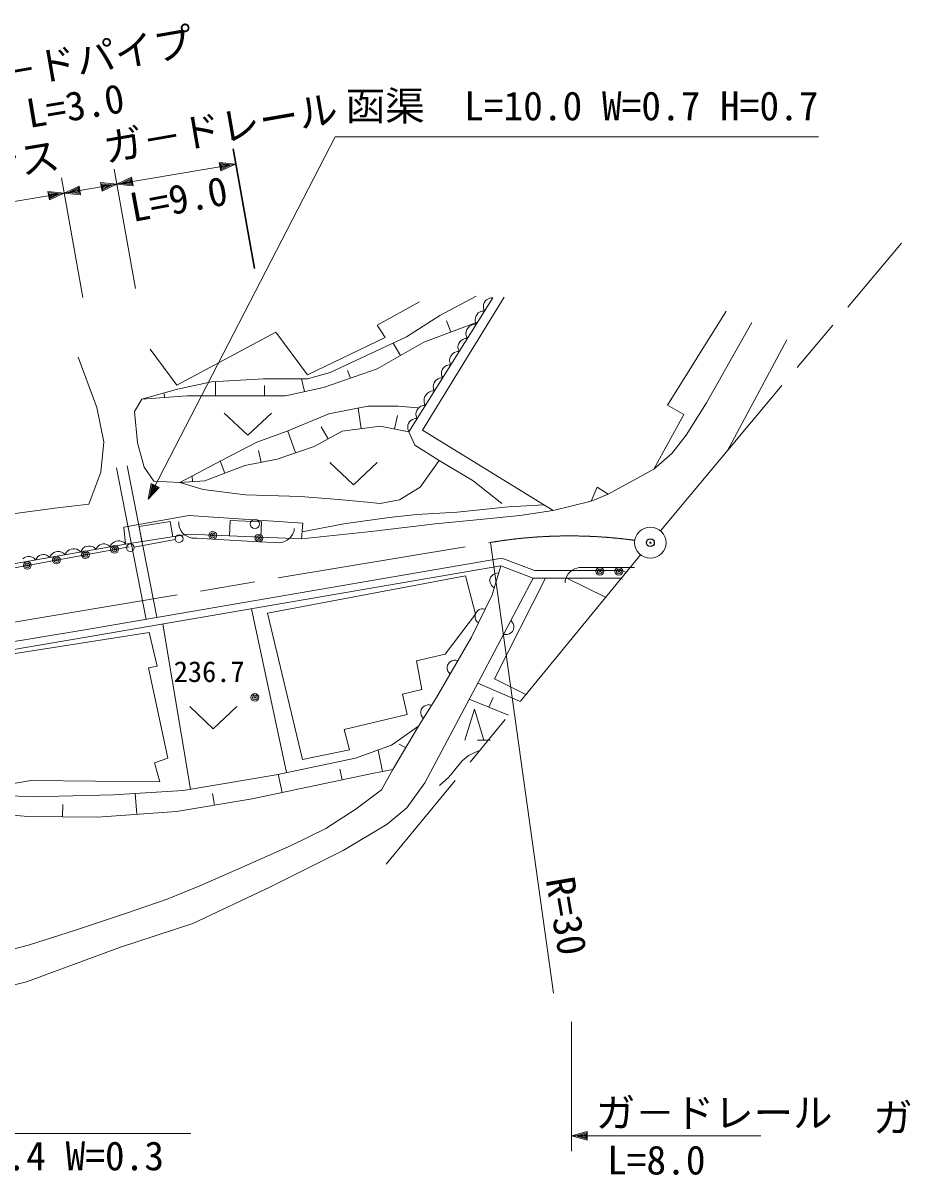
# Model space of a CAD drawing. Units: millimetres, scale not verified. Extents: x 40000 to 680000, y 20000 to 380000.
# Drawn here: x 224825 to 280942, y 245436 to 318436 of the extents above; entities that cross this region are included whole.
import ezdxf
from ezdxf.enums import TextEntityAlignment as Align

# ---------------------------------------------------------------- set-up
doc = ezdxf.new("R2010")
doc.units = ezdxf.units.MM
doc.header["$LTSCALE"] = 1000
doc.header["$PDMODE"] = 32
doc.header["$PDSIZE"] = 500
doc.linetypes.add('CHAIN', pattern=[18.5, 12, -1.5, 3.5, -1.5])
for name, color, linetype, lineweight in [('M-BGD', 7, 'Continuous', 13), ('M-BMK', 2, 'CHAIN', 13), ('M-BMK-SRVR', 3, 'Continuous', 13), ('M-STR-HTXT', 7, 'Continuous', 13)]:
    doc.layers.add(name, color=color, linetype=linetype, lineweight=lineweight)
doc.layers.add('M-OTRS', color=6, linetype='Continuous')
doc.styles.add('ＭＳ ゴシック', font='')
doc.styles.get('ＭＳ ゴシック').set_extended_font_data('MS Gothic')

msp = doc.modelspace()

# ---------------------------------------------------------------- linework, layer by layer
at = {"layer": 'M-BGD'}
for p, q in [((254591, 301017), (249265, 292530)), ((255308, 301054), (250134, 292641)), ((251229, 299910), (253533, 301128)), ((254106, 300804), (254044, 300705)), ((254186, 300894), (254106, 300804)), ((254299, 300963), (254186, 300894)), ((254392, 300999), (254299, 300963)), ((254474, 301018), (254392, 300999)), ((254591, 301017), (254474, 301018)), ((247264, 299283), (249945, 300759)), ((253664, 300063), (253585, 299973)), ((253778, 300132), (253664, 300063)), ((253871, 300168), (253778, 300132)), ((253953, 300187), (253871, 300168)), ((254069, 300186), (253953, 300187)), ((253998, 300595), (253986, 300465)), ((253986, 300465), (253996, 300367)), ((253996, 300367), (254016, 300287)), ((254044, 300705), (253998, 300595)), ((254016, 300287), (254069, 300186)), ((265657, 294228), (269358, 300169)), ((249114, 298545), (251229, 299910)), ((253647, 299504), (250210, 298213)), ((251928, 298859), (251650, 299564)), ((253329, 299335), (253227, 299296)), ((253420, 299356), (253329, 299335)), ((253548, 299355), (253420, 299356)), ((253477, 299764), (253465, 299633)), ((253465, 299633), (253474, 299536)), ((253474, 299536), (253494, 299456)), ((253522, 299874), (253477, 299764)), ((253494, 299456), (253548, 299355)), ((253585, 299973), (253522, 299874)), ((268118, 294375), (270989, 299468)), ((234573, 295482), (240843, 298840)), ((240843, 298840), (242845, 296147)), ((247755, 298508), (247264, 299283)), ((252896, 298890), (252883, 298747)), ((252883, 298747), (252893, 298640)), ((252893, 298640), (252915, 298552)), ((252946, 299011), (252896, 298890)), ((253015, 299121), (252946, 299011)), ((253102, 299220), (253015, 299121)), ((253227, 299296), (253102, 299220)), ((242845, 296147), (247755, 298508)), ((244280, 296294), (249114, 298545)), ((250210, 298213), (247264, 296516)), ((248737, 297364), (248263, 298149)), ((252381, 298019), (252370, 297888)), ((252370, 297888), (252379, 297791)), ((252427, 298129), (252381, 298019)), ((252490, 298228), (252427, 298129)), ((252569, 298318), (252490, 298228)), ((252683, 298387), (252569, 298318)), ((252776, 298423), (252683, 298387)), ((252858, 298442), (252776, 298423)), ((252974, 298441), (252858, 298442)), ((252915, 298552), (252974, 298441)), ((273217, 298361), (269421, 291311)), ((229493, 294080), (228322, 297254)), ((232874, 297770), (234573, 295482)), ((251860, 297188), (251848, 297057)), ((251906, 297297), (251860, 297188)), ((251968, 297397), (251906, 297297)), ((252048, 297487), (251968, 297397)), ((252161, 297556), (252048, 297487)), ((252254, 297592), (252161, 297556)), ((252336, 297611), (252254, 297592)), ((252453, 297610), (252336, 297611)), ((252379, 297791), (252399, 297711)), ((252399, 297711), (252453, 297610)), ((247264, 296516), (243864, 295335)), ((245564, 295925), (245384, 296421)), ((251384, 296466), (251339, 296357)), ((251447, 296566), (251384, 296466)), ((251526, 296656), (251447, 296566)), ((251640, 296725), (251526, 296656)), ((251733, 296761), (251640, 296725)), ((251815, 296780), (251733, 296761)), ((251931, 296779), (251815, 296780)), ((251848, 297057), (251858, 296960)), ((251858, 296960), (251878, 296880)), ((251878, 296880), (251931, 296779)), ((234611, 295224), (236764, 295704)), ((236764, 295704), (240050, 295888)), ((237009, 294818), (237009, 295718)), ((240050, 295888), (242845, 295888)), ((242656, 295076), (242474, 295888)), ((242845, 295888), (244280, 296294)), ((250925, 295735), (250863, 295635)), ((251005, 295825), (250925, 295735)), ((251118, 295894), (251005, 295825)), ((251211, 295930), (251118, 295894)), ((251294, 295949), (251211, 295930)), ((251410, 295948), (251294, 295949)), ((251339, 296357), (251327, 296226)), ((251327, 296226), (251336, 296129)), ((251336, 296129), (251356, 296049)), ((251356, 296049), (251410, 295948)), ((232345, 294597), (234611, 295224)), ((233780, 294707), (233761, 294948)), ((240125, 294818), (240125, 295460)), ((243864, 295335), (241447, 294818)), ((250443, 294981), (250355, 294883)), ((250568, 295057), (250443, 294981)), ((250670, 295097), (250568, 295057)), ((250760, 295118), (250670, 295097)), ((250888, 295117), (250760, 295118)), ((250817, 295525), (250806, 295395)), ((250806, 295395), (250815, 295298)), ((250815, 295298), (250835, 295218)), ((250863, 295635), (250817, 295525)), ((250835, 295218), (250888, 295117)), ((232345, 294597), (231892, 293822)), ((235215, 294818), (232345, 294597)), ((238803, 294818), (235215, 294818)), ((241447, 294818), (238803, 294818)), ((250198, 294204), (250116, 294185)), ((250315, 294203), (250198, 294204)), ((250236, 294652), (250224, 294509)), ((250224, 294509), (250234, 294402)), ((250234, 294402), (250256, 294314)), ((250286, 294773), (250236, 294652)), ((250256, 294314), (250315, 294203)), ((250355, 294883), (250286, 294773)), ((266677, 293637), (265657, 294228)), ((266834, 292309), (268118, 294375)), ((229946, 291903), (229493, 294080)), ((231892, 293822), (232081, 291829)), ((237571, 293712), (239068, 292308)), ((239068, 292308), (240564, 293712)), ((241561, 292567), (244204, 293674)), ((244204, 293674), (246659, 294154)), ((246244, 292733), (246056, 294036)), ((246659, 294154), (248586, 294154)), ((248359, 292715), (248542, 293574)), ((248586, 294154), (249832, 294043)), ((249722, 293780), (249710, 293650)), ((249710, 293650), (249720, 293553)), ((249720, 293553), (249740, 293473)), ((249768, 293890), (249722, 293780)), ((249740, 293473), (249793, 293372)), ((249830, 293990), (249768, 293890)), ((249910, 294079), (249830, 293990)), ((250023, 294149), (249910, 294079)), ((250116, 294185), (250023, 294149)), ((264788, 290169), (266677, 293637)), ((244148, 292088), (243719, 292846)), ((247453, 292899), (245035, 292567)), ((249265, 292530), (247453, 292899)), ((249201, 292949), (249189, 292819)), ((249189, 292819), (249198, 292722)), ((249246, 293059), (249201, 292949)), ((249309, 293159), (249246, 293059)), ((249388, 293248), (249309, 293159)), ((249502, 293318), (249388, 293248)), ((249595, 293354), (249502, 293318)), ((249677, 293373), (249595, 293354)), ((249793, 293372), (249677, 293373)), ((239634, 291866), (241561, 292567)), ((242089, 291202), (241589, 292579)), ((245035, 292567), (243260, 291608)), ((249198, 292722), (249218, 292641)), ((249218, 292641), (249272, 292541)), ((249643, 291682), (249265, 292530)), ((250134, 292641), (258405, 287549)), ((265928, 291165), (266834, 292309)), ((229757, 289984), (229946, 291903)), ((232081, 291829), (232496, 290280)), ((237406, 290722), (239634, 291866)), ((239899, 290593), (239740, 291357)), ((243260, 291608), (240919, 290796)), ((251192, 290722), (249643, 291682)), ((234762, 289320), (237406, 290722)), ((237614, 289911), (237306, 290684)), ((240919, 290796), (238879, 290390)), ((244256, 290576), (245753, 289172)), ((245753, 289172), (247250, 290576)), ((249983, 289025), (251192, 290722)), ((253344, 289431), (251192, 290722)), ((264788, 290169), (265928, 291165)), ((229002, 287956), (229757, 289984)), ((230745, 290251), (232622, 280647)), ((231431, 290379), (233308, 280775)), ((232496, 290280), (233100, 289394)), ((238879, 290390), (236349, 289431)), ((261880, 288582), (264788, 290169)), ((233100, 289394), (234762, 289320)), ((236349, 289431), (234762, 289320)), ((234762, 289320), (236235, 288877)), ((235555, 289376), (235531, 289710)), ((255157, 287992), (253344, 289431)), ((236235, 288877), (238917, 288545)), ((238917, 288545), (242392, 288435)), ((242392, 288435), (244809, 288250)), ((248661, 288213), (249983, 289025)), ((260823, 288139), (261200, 289025)), ((260823, 288139), (261880, 288582)), ((261200, 289025), (261880, 288582)), ((224168, 287329), (226849, 287698)), ((226849, 287698), (229002, 287956)), ((244809, 288250), (246622, 288066)), ((246622, 288066), (247453, 287992)), ((247453, 287992), (248661, 288213)), ((255573, 287770), (252325, 287438)), ((257830, 287904), (255573, 287770)), ((258405, 287549), (260823, 288139)), ((231212, 286479), (235329, 287217)), ((235329, 287217), (242543, 286737)), ((237943, 286904), (237901, 285930)), ((239937, 286821), (237943, 286904)), ((248019, 287106), (245149, 286700)), ((249756, 287291), (248019, 287106)), ((252325, 287438), (249756, 287291)), ((250927, 286700), (253986, 286996)), ((253986, 286996), (256290, 287217)), ((256290, 287217), (258405, 287549)), ((231325, 285409), (231212, 286479)), ((234154, 286839), (232184, 286531)), ((232184, 286531), (232342, 285568)), ((234312, 285877), (234154, 286839)), ((234687, 286704), (234694, 286821)), ((234716, 286507), (234687, 286704)), ((234822, 286267), (234716, 286507)), ((234932, 286104), (234822, 286267)), ((239895, 285847), (239937, 286821)), ((241993, 286257), (241900, 286028)), ((242003, 286413), (241993, 286257)), ((242543, 286737), (242467, 285741)), ((242467, 285741), (246886, 286221)), ((245149, 286700), (242501, 286187)), ((246886, 286221), (250927, 286700)), ((230501, 285482), (230433, 285410)), ((230608, 285560), (230501, 285482)), ((230722, 285600), (230608, 285560)), ((230840, 285621), (230722, 285600)), ((230962, 285622), (230840, 285621)), ((231090, 285585), (230962, 285622)), ((231179, 285542), (231090, 285585)), ((231249, 285494), (231179, 285542)), ((231325, 285409), (231249, 285494)), ((235329, 286036), (231325, 285409)), ((231864, 285226), (234466, 285707)), ((235085, 285979), (234932, 286104)), ((235317, 285849), (235085, 285979)), ((235514, 285798), (235317, 285849)), ((242467, 285741), (235329, 286036)), ((235833, 285781), (235514, 285798)), ((235833, 285781), (236829, 285725)), ((236829, 285725), (239754, 285562)), ((239754, 285562), (240750, 285506)), ((241069, 285488), (240750, 285506)), ((241353, 285551), (241069, 285488)), ((241559, 285656), (241353, 285551)), ((241769, 285840), (241559, 285656)), ((241900, 286028), (241769, 285840)), ((231543, 285250), (222330, 283553)), ((231325, 285409), (222732, 283897)), ((225971, 284734), (225868, 284699)), ((226077, 284753), (225971, 284734)), ((226186, 284755), (226077, 284753)), ((226302, 284721), (226186, 284755)), ((226382, 284682), (226302, 284721)), ((226603, 284737), (226555, 284669)), ((226671, 284808), (226603, 284737)), ((226778, 284886), (226671, 284808)), ((226893, 284926), (226778, 284886)), ((227011, 284947), (226893, 284926)), ((227132, 284949), (227011, 284947)), ((227260, 284912), (227132, 284949)), ((227350, 284868), (227260, 284912)), ((227419, 284821), (227350, 284868)), ((227496, 284735), (227419, 284821)), ((227537, 284842), (227496, 284735)), ((227585, 284909), (227537, 284842)), ((227653, 284981), (227585, 284909)), ((227760, 285059), (227653, 284981)), ((227875, 285099), (227760, 285059)), ((227993, 285120), (227875, 285099)), ((228114, 285121), (227993, 285120)), ((228242, 285084), (228114, 285121)), ((228332, 285041), (228242, 285084)), ((228401, 284994), (228332, 285041)), ((228478, 284908), (228401, 284994)), ((228519, 285014), (228478, 284908)), ((228567, 285082), (228519, 285014)), ((228635, 285154), (228567, 285082)), ((228742, 285232), (228635, 285154)), ((228857, 285272), (228742, 285232)), ((228974, 285292), (228857, 285272)), ((229096, 285294), (228974, 285292)), ((229224, 285257), (229096, 285294)), ((229313, 285213), (229224, 285257)), ((229383, 285166), (229313, 285213)), ((229460, 285081), (229383, 285166)), ((229497, 285176), (229460, 285081)), ((229540, 285237), (229497, 285176)), ((229601, 285302), (229540, 285237)), ((229698, 285372), (229601, 285302)), ((229801, 285408), (229698, 285372)), ((229907, 285427), (229801, 285408)), ((230016, 285428), (229907, 285427)), ((230132, 285395), (230016, 285428)), ((230212, 285356), (230132, 285395)), ((230274, 285313), (230212, 285356)), ((230343, 285236), (230274, 285313)), ((230385, 285342), (230343, 285236)), ((230433, 285410), (230385, 285342)), ((224913, 284558), (224806, 284480)), ((225027, 284598), (224913, 284558)), ((225145, 284619), (225027, 284598)), ((225266, 284620), (225145, 284619)), ((225395, 284584), (225266, 284620)), ((225484, 284540), (225395, 284584)), ((225553, 284493), (225484, 284540)), ((225630, 284407), (225553, 284493)), ((225667, 284503), (225630, 284407)), ((225711, 284564), (225667, 284503)), ((225772, 284628), (225711, 284564)), ((225868, 284699), (225772, 284628)), ((226445, 284640), (226382, 284682)), ((226514, 284563), (226445, 284640)), ((226555, 284669), (226514, 284563)), ((228746, 279990), (255148, 284532)), ((228832, 279510), (255097, 284029)), ((255097, 284029), (254541, 282210)), ((255097, 284029), (257131, 283257)), ((255148, 284532), (257224, 283745)), ((240309, 281039), (252842, 283413)), ((252842, 283413), (253479, 280966)), ((253842, 277001), (257131, 283257)), ((254440, 283311), (254395, 283162)), ((254513, 283412), (254440, 283311)), ((254599, 283489), (254513, 283412)), ((254723, 283554), (254599, 283489)), ((257916, 283257), (254689, 276874)), ((254836, 283583), (254723, 283554)), ((254962, 283586), (254836, 283583)), ((257131, 283257), (262664, 283257)), ((257224, 283745), (262787, 283745)), ((259275, 283257), (257916, 283257)), ((259166, 283112), (259246, 283346)), ((259246, 283346), (259366, 283541)), ((261725, 282045), (259275, 283257)), ((259366, 283541), (259565, 283736)), ((259565, 283736), (259765, 283853)), ((259765, 283853), (260044, 283931)), ((260044, 283931), (260363, 283931)), ((260363, 283931), (261361, 283931)), ((261361, 283931), (262566, 283931)), ((262566, 283931), (263564, 283931)), ((262664, 283257), (262789, 283193)), ((262787, 283745), (263021, 283625)), ((254395, 283162), (254398, 283039)), ((254398, 283039), (254427, 282929)), ((254427, 282929), (254494, 282807)), ((254494, 282807), (254573, 282723)), ((254573, 282723), (254676, 282652)), ((259166, 282956), (259166, 283112)), ((254541, 282210), (253225, 279514)), ((239288, 281309), (241521, 270937)), ((253539, 281109), (253470, 280968)), ((253626, 281197), (253539, 281109)), ((253723, 281260), (253626, 281197)), ((253856, 281306), (253723, 281260)), ((253972, 281317), (253856, 281306)), ((254097, 281302), (253972, 281317)), ((233670, 280342), (235441, 269887)), ((242524, 271756), (240309, 281039)), ((253479, 280966), (251569, 278435)), ((253470, 280968), (253455, 280846)), ((253455, 280846), (253466, 280732)), ((253466, 280732), (253513, 280602)), ((253513, 280602), (253577, 280508)), ((253577, 280508), (253668, 280422)), ((255803, 280475), (255714, 280563)), ((255864, 280378), (255803, 280475)), ((255907, 280247), (255864, 280378)), ((211889, 277163), (228746, 279990)), ((220108, 277813), (232804, 279804)), ((232804, 279804), (233314, 277689)), ((255258, 279696), (255383, 279677)), ((255383, 279677), (255499, 279684)), ((255499, 279684), (255634, 279726)), ((255634, 279726), (255732, 279786)), ((255732, 279786), (255823, 279873)), ((255823, 279873), (255896, 280011)), ((255896, 280011), (255915, 280133)), ((255915, 280133), (255907, 280247)), ((211975, 276683), (228832, 279510)), ((253225, 279514), (251017, 275697)), ((251569, 278435), (249743, 278020)), ((233314, 277689), (232762, 277564)), ((232762, 277564), (233993, 271839)), ((249743, 278020), (250082, 276195)), ((251716, 277739), (251692, 277618)), ((251692, 277618), (251695, 277504)), ((251695, 277504), (251733, 277372)), ((251795, 277875), (251716, 277739)), ((251889, 277958), (251795, 277875)), ((251990, 278014), (251889, 277958)), ((252126, 278051), (251990, 278014)), ((252242, 278053), (252126, 278051)), ((252366, 278030), (252242, 278053)), ((250275, 270281), (253842, 277001)), ((251733, 277372), (251790, 277273)), ((251790, 277273), (251875, 277181)), ((254689, 276874), (256676, 275894)), ((250082, 276195), (248851, 275905)), ((253631, 276602), (256311, 275449)), ((248851, 275905), (249148, 274619)), ((251017, 275697), (249870, 273872)), ((250465, 275229), (250328, 275197)), ((250581, 275228), (250465, 275229)), ((250704, 275200), (250581, 275228)), ((255585, 274564), (253090, 275584)), ((254338, 275074), (254603, 275694)), ((235380, 275113), (236877, 273709)), ((236877, 273709), (238374, 275113)), ((249148, 274619), (245157, 273665)), ((250016, 274812), (250015, 274699)), ((250015, 274699), (250048, 274564)), ((250044, 274932), (250016, 274812)), ((250128, 275065), (250044, 274932)), ((250048, 274564), (250101, 274464)), ((250225, 275145), (250128, 275065)), ((250328, 275197), (250225, 275145)), ((252816, 272996), (253415, 274945)), ((253415, 274945), (254014, 272996)), ((248172, 272669), (249870, 273872)), ((249870, 273872), (248257, 271134)), ((250101, 274464), (250182, 274369)), ((245157, 273665), (245497, 272379)), ((245497, 272379), (242524, 271756)), ((245879, 271839), (248172, 272669)), ((247598, 271010), (247330, 272364)), ((249063, 272503), (248652, 272734)), ((253615, 272996), (254413, 272996)), ((233993, 271839), (233144, 271549)), ((240868, 270802), (245879, 271839)), ((233144, 271549), (233484, 270346)), ((246940, 270885), (239343, 269267)), ((245041, 270481), (244889, 271160)), ((248257, 271134), (246940, 270885)), ((248257, 271134), (247535, 269848)), ((225331, 270429), (221595, 269807)), ((233484, 270346), (225331, 270429)), ((234966, 269807), (240868, 270802)), ((241243, 269672), (240985, 270826)), ((249129, 268704), (250275, 270281)), ((221318, 269599), (225412, 269392)), ((225412, 269392), (230550, 269516)), ((230550, 269516), (234966, 269807)), ((232040, 268292), (231937, 269607)), ((236944, 268873), (236817, 269612)), ((247535, 269848), (245921, 268645)), ((227327, 268126), (227335, 268914)), ((239343, 269267), (234545, 268479)), ((245921, 268645), (244010, 267401)), ((247898, 267667), (249129, 268704)), ((225119, 268147), (221807, 268438)), ((229535, 268106), (225119, 268147)), ((234545, 268479), (229535, 268106)), ((244010, 267401), (241802, 266322)), ((245095, 266008), (247898, 267667)), ((241802, 266322), (238278, 264746)), ((240509, 263685), (245095, 266008)), ((238278, 264746), (236028, 263750)), ((236028, 263750), (233947, 262920)), ((235584, 261362), (240509, 263685)), ((233947, 262920), (231315, 262008)), ((231315, 262008), (228088, 260929)), ((230998, 259868), (235584, 261362)), ((228088, 260929), (225243, 260016)), ((225243, 260016), (216816, 257836)), ((225053, 257670), (230998, 259868)), ((217920, 255927), (225053, 257670))]:
    msp.add_line(p, q, dxfattribs=at)
msp.add_lwpolyline([(251207, 270113), (251796, 270638), (252260, 271205), (252632, 271672), (253033, 272021), (253670, 272311)], dxfattribs=at)
for centre, major_axis in [((239508, 286691), (299, 0)), ((236843, 285968), (249, 0)), ((234711, 285752), (249, 0)), ((236843, 285968), (150, 0)), ((236843, 285968), (49.9, 0)), ((239768, 285805), (249, 0)), ((239768, 285805), (150, 0)), ((239768, 285805), (49.9, 0)), ((228779, 284741), (249, 0)), ((228779, 284741), (150, 0)), ((228779, 284741), (49.9, 0)), ((230622, 285080), (249, 0)), ((230622, 285080), (150, 0)), ((230622, 285080), (49.9, 0)), ((231619, 285181), (249, 0)), ((225094, 284062), (249, 0)), ((225094, 284062), (150, 0)), ((225094, 284062), (49.9, 0)), ((226937, 284401), (249, 0)), ((226937, 284401), (150, 0)), ((226937, 284401), (49.9, 0)), ((261361, 283687), (249, 0)), ((261361, 283687), (150, 0)), ((261361, 283687), (49.9, 0)), ((262566, 283687), (249, 0)), ((262566, 283687), (150, 0)), ((262566, 283687), (49.9, 0)), ((239510, 275697), (249, 0)), ((239510, 275697), (150, 0)), ((239510, 275697), (49.9, 0))]:
    msp.add_ellipse(centre, major_axis=major_axis, ratio=0.976982, dxfattribs=at)
at = {"layer": 'M-BMK'}
for p, q in [((265195, 286258), (280471, 304496)), ((186256, 274094), (254444, 285522)), ((263939, 284743), (247837, 265123))]:
    msp.add_line(p, q, dxfattribs=at)
msp.add_ellipse((259449, 256691), major_axis=(29932, 0), ratio=0.976982, start_param=1.432426, end_param=1.738802, dxfattribs=at)
at = {"layer": 'M-BMK-SRVR'}
for major_axis in [(998, 0), (39.9, 0)]:
    msp.add_ellipse((264563, 285504), major_axis=major_axis, ratio=0.976982, dxfattribs=at)
at = {"layer": 'M-OTRS'}
msp.add_point((264563, 285504), dxfattribs=at)
at = {"layer": 'M-STR-HTXT'}
for p, q in [((232748, 288253), (244601, 311233)), ((244601, 311233), (275215, 311233)), ((238112, 310459), (239459, 302881)), ((238156, 310467), (239503, 302889)), ((237347, 309063), (237252, 309601)), ((237252, 309601), (238283, 309499)), ((237373, 309147), (237305, 309531)), ((237305, 309531), (238007, 309452)), ((230595, 309184), (231942, 301606)), ((230766, 308224), (238283, 309499)), ((238283, 309499), (237347, 309063)), ((237399, 309230), (237358, 309461)), ((237358, 309461), (237850, 309426)), ((238007, 309452), (237373, 309147)), ((237850, 309426), (237399, 309230)), ((237424, 309314), (237411, 309391)), ((237411, 309391), (237614, 309386)), ((237614, 309386), (237424, 309314)), ((227265, 308619), (228612, 301041)), ((227436, 307659), (230766, 308224)), ((227436, 307659), (228371, 308094)), ((228371, 308094), (228467, 307557)), ((229831, 307788), (229735, 308326)), ((229735, 308326), (230766, 308224)), ((229856, 307871), (229788, 308256)), ((229788, 308256), (230491, 308177)), ((230766, 308224), (229831, 307788)), ((229882, 307955), (229841, 308185)), ((229841, 308185), (230333, 308150)), ((230491, 308177), (229856, 307871)), ((230333, 308150), (229882, 307955)), ((229908, 308038), (229894, 308115)), ((229894, 308115), (230097, 308110)), ((230097, 308110), (229908, 308038)), ((230766, 308224), (231701, 308659)), ((231797, 308122), (230766, 308224)), ((231041, 308270), (231676, 308576)), ((231744, 308192), (231041, 308270)), ((231198, 308297), (231650, 308492)), ((231691, 308262), (231198, 308297)), ((231434, 308337), (231624, 308409)), ((231638, 308332), (231434, 308337)), ((231624, 308409), (231638, 308332)), ((231650, 308492), (231691, 308262)), ((231676, 308576), (231744, 308192)), ((231701, 308659), (231797, 308122)), ((215369, 305612), (227436, 307659)), ((226501, 307223), (226405, 307761)), ((226405, 307761), (227436, 307659)), ((226526, 307307), (226458, 307691)), ((226458, 307691), (227161, 307612)), ((227436, 307659), (226501, 307223)), ((226552, 307390), (226511, 307621)), ((226511, 307621), (227003, 307585)), ((227161, 307612), (226526, 307307)), ((227003, 307585), (226552, 307390)), ((226578, 307474), (226564, 307550)), ((226564, 307550), (226767, 307545)), ((226767, 307545), (226578, 307474)), ((228467, 307557), (227436, 307659)), ((227711, 307705), (228345, 308011)), ((228414, 307627), (227711, 307705)), ((227868, 307732), (228320, 307927)), ((228361, 307697), (227868, 307732)), ((228104, 307772), (228294, 307844)), ((228308, 307767), (228104, 307772)), ((228294, 307844), (228308, 307767)), ((228320, 307927), (228361, 307697)), ((228345, 308011), (228414, 307627)), ((232748, 288253), (232947, 289246)), ((232874, 288497), (233001, 289176)), ((232945, 288636), (233054, 289106)), ((232947, 289246), (233446, 289001)), ((233001, 289176), (233357, 289001)), ((233054, 289106), (233268, 289001)), ((233446, 289001), (232748, 288253)), ((233357, 289001), (232874, 288497)), ((233268, 289001), (232945, 288636)), ((233053, 288845), (233107, 289036)), ((233179, 289001), (233053, 288845)), ((233107, 289036), (233179, 289001)), ((254444, 285522), (258434, 256960)), ((259569, 255131), (259569, 246935)), ((212153, 248056), (235450, 248056)), ((259569, 247910), (260567, 248183)), ((259569, 247910), (271556, 247910)), ((260567, 247637), (259569, 247910)), ((259848, 247910), (260527, 248105)), ((260527, 247715), (259848, 247910)), ((260008, 247910), (260487, 248027)), ((260487, 247793), (260008, 247910)), ((260247, 247910), (260447, 247949)), ((260447, 247871), (260247, 247910)), ((260447, 247949), (260447, 247871)), ((260487, 248027), (260487, 247793)), ((260527, 248105), (260527, 247715)), ((260567, 248183), (260567, 247637))]:
    msp.add_line(p, q, dxfattribs=at)

# ---------------------------------------------------------------- texts
at = {"layer": 'M-BGD', "style": 'ＭＳ ゴシック'}
msp.add_text('236.7', height=1320, dxfattribs=at).set_placement((234372, 276278), align=Align.BOTTOM_LEFT)
at = {"layer": 'M-STR-HTXT', "style": 'ＭＳ ゴシック'}
for s, rotation, p in [('ガ－ドパイプ', 9.872, (221032, 313304)), ('L=3.0', 9.481, (225301, 311238)), ('ガ－ドレール', 9.872, (230189, 309060)), ('ガ－ドフェンス', 9.383, (210065, 305810)), ('L=9.0', 10.459, (231879, 305282)), ('R=30', 279.72, (257385, 264064))]:
    msp.add_text(s, height=1833, rotation=rotation, dxfattribs=at).set_placement(p, align=Align.BOTTOM_LEFT)
for s, p in [('函渠\u3000L=10.0 W=0.7 H=0.7', (245266, 311720)), ('ガ－ドレール', (261101, 247910)), ('ガ－ドレール', (278671, 247604)), ('L=4.0 H=0.4 W=0.3', (212557, 245182)), ('L=8.0', (261822, 244916))]:
    msp.add_text(s, height=1833, dxfattribs=at).set_placement(p, align=Align.BOTTOM_LEFT)

doc.saveas('drawing.dxf')
